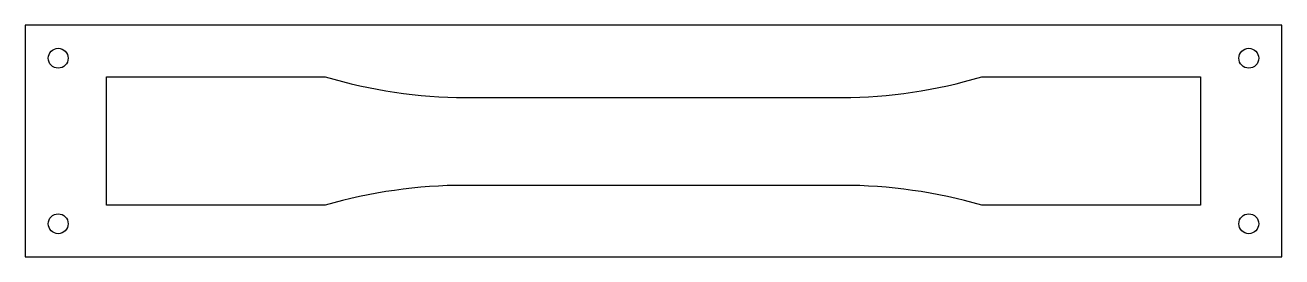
# Model space of a CAD drawing. Header units: millimetres. Extents: x -95 to 95, y -17 to 18.
import ezdxf

# ---------------------------------------------------------------- set-up
doc = ezdxf.new("R2010")
doc.units = ezdxf.units.MM
doc.layers.get('0').update_dxf_attribs({"linetype": 'CONTINUOUS'})

msp = doc.modelspace()

# ---------------------------------------------------------------- linework, layer by layer
msp.add_lwpolyline([(-95, 17.5), (-95, -17.5), (95, -17.5), (95, 17.5)], close=True)
msp.add_lwpolyline([(82.7, -9.7), (49.62, -9.7, 0.070698), (28.5, -6.7), (-28.5, -6.7, 0.070698), (-49.62, -9.7), (-82.7, -9.7), (-82.7, 9.7), (-49.62, 9.7, 0.07087), (-28.43, 6.55), (28.49, 6.55, 0.070689), (49.62, 9.7), (82.7, 9.7)], format="xyb", close=True)
for centre in [(-90, 12.5), (90, 12.5), (-90, -12.5), (90, -12.5)]:
    msp.add_circle(centre, 1.5)

doc.saveas('drawing.dxf')
